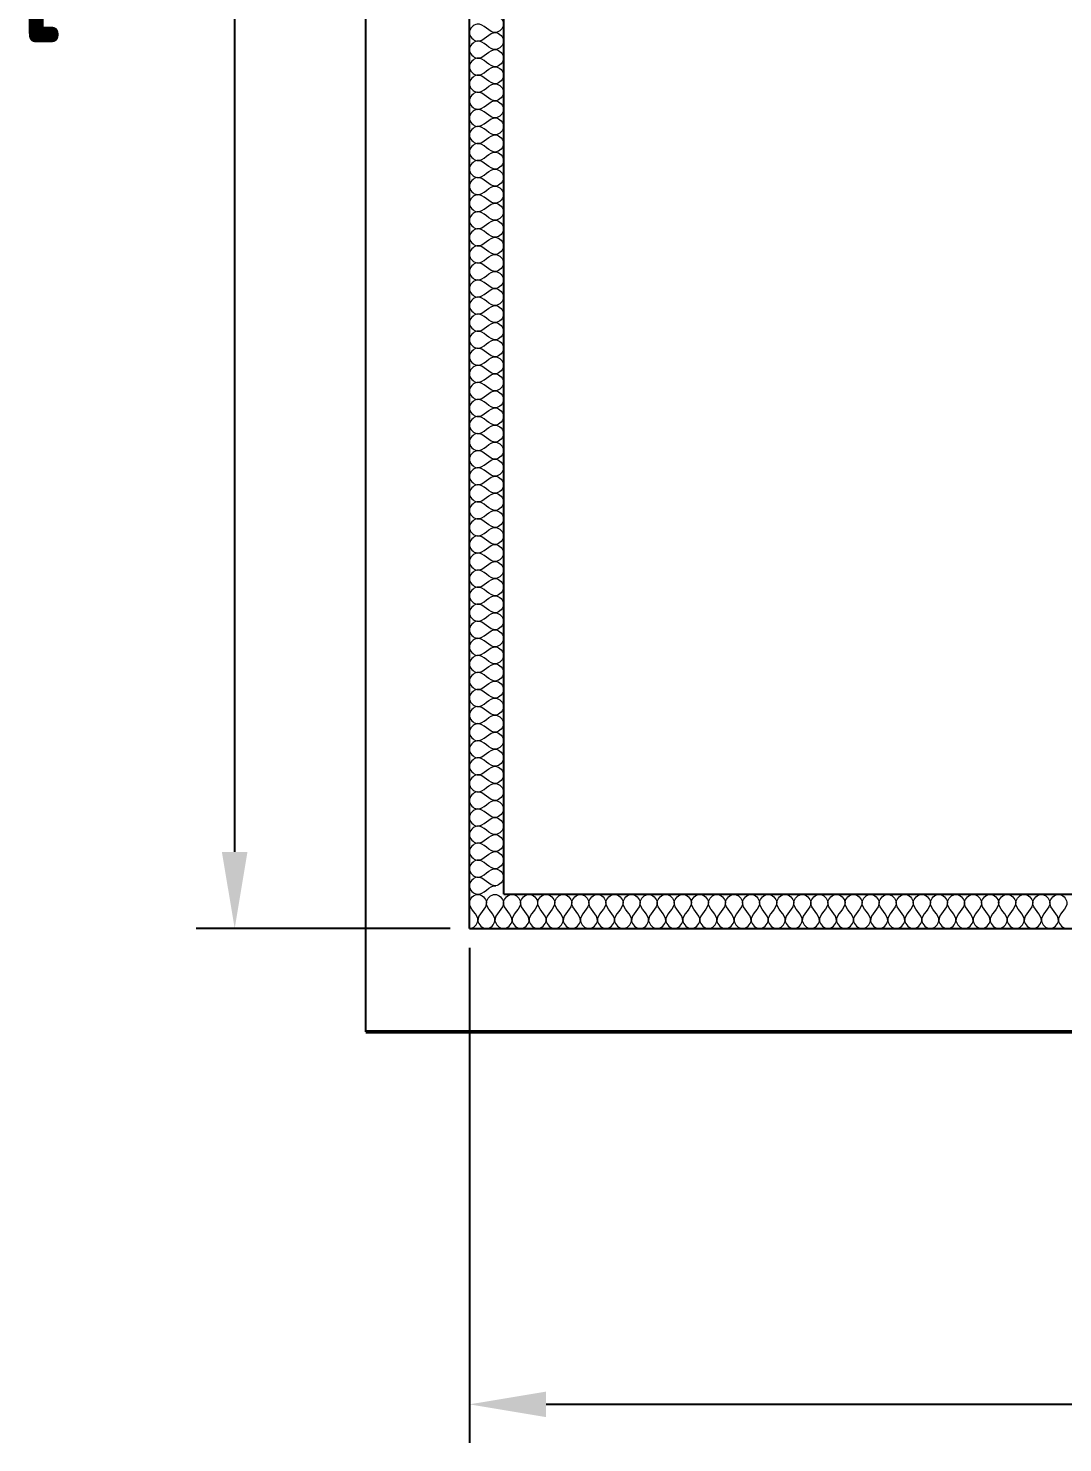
# Model space of a CAD drawing. Header units: metres. Extents: x 125 to 1179, y 511 to 749.
# Drawn here: x 124.69 to 158.39, y 514.44 to 560.55 of the extents above; entities that cross this region are included whole.
import ezdxf

# ---------------------------------------------------------------- set-up
doc = ezdxf.new("R2010")
doc.units = ezdxf.units.M
doc.layers.add('Text18', color=8, linetype='Continuous', lineweight=18)
doc.styles.get("Standard").update_dxf_attribs({"font": 'arial.ttf'})
doc.dimstyles.new('ISO-25', dxfattribs={"dimtxt": 2.5, "dimasz": 2.5, "dimexe": 1.25, "dimexo": 0.625, "dimtad": 1, "dimtxsty": 'Standard', "dimcen": 2.5, "dimadec": 0, "dimazin": 0, "dimtfac": 1, "dimtmove": 0, "dimatfit": 3, "dimfxl": 1, "dimarcsym": 0})

# ---------------------------------------------------------------- blocks, each defined once
blk = doc.blocks.new('*D3')
at = {"color": 0, "lineweight": -2, "transparency": 16777216}
for p, q in [((139.561, 605.357), (130.166, 605.357)), ((131.416, 533.7), (131.416, 602.857)), ((138.437, 531.2), (130.166, 531.2))]:
    blk.add_line(p, q, dxfattribs=at)
at = {"color": 0, "transparency": 16777216}
for points in [[(130.999, 602.857), (131.832, 602.857), (131.416, 605.357)], [(130.999, 533.7), (131.832, 533.7), (131.416, 531.2)]]:
    blk.add_solid(points, dxfattribs=at)
at = {"layer": 'Defpoints', "color": 0, "transparency": 16777216}
for p in [(131.416, 605.357), (140.186, 605.357), (139.062, 531.2)]:
    blk.add_point(p, dxfattribs=at)
at = {"color": 0, "transparency": 16777216, "insert": (127.791, 568.279), "char_height": 2.5, "attachment_point": 5, "rotation": 90}
blk.add_mtext('{\\fISOCPEUR|b0|i0|c0|p34;\\H2x;7,42m}', dxfattribs=at)
blk = doc.blocks.new('*D5')
at = {"color": 0, "lineweight": -2, "transparency": 16777216}
for p, q in [((339.624, 531.699), (339.624, 514.439)), ((139.062, 530.575), (139.062, 514.439)), ((337.124, 515.689), (141.562, 515.689))]:
    blk.add_line(p, q, dxfattribs=at)
at = {"color": 0, "transparency": 16777216}
for points in [[(141.562, 516.105), (141.562, 515.272), (139.062, 515.689)], [(337.124, 516.105), (337.124, 515.272), (339.624, 515.689)]]:
    blk.add_solid(points, dxfattribs=at)
at = {"layer": 'Defpoints', "color": 0, "transparency": 16777216}
for p in [(339.624, 532.324), (139.062, 531.2), (139.062, 515.689)]:
    blk.add_point(p, dxfattribs=at)
at = {"color": 0, "transparency": 16777216, "insert": (239.343, 519.314), "char_height": 2.5, "attachment_point": 5}
blk.add_mtext('{\\fISOCPEUR|b0|i0|c0|p34;\\H2x;20,05m}', dxfattribs=at)

msp = doc.modelspace()

# ---------------------------------------------------------------- linework, layer by layer
for p, q in [((135.692, 527.829), (135.692, 699.329)), ((139.062, 531.2), (139.062, 696.369)), ((140.186, 532.324), (140.186, 604.796)), ((140.186, 532.324), (339.062, 532.324)), ((139.062, 531.2), (360.529, 531.2))]:
    msp.add_line(p, q)
at = {"lineweight": 50}
msp.add_line((361.652, 527.829), (135.692, 527.829), dxfattribs=at)
at = {"layer": 'Text18', "color": 0, "ltscale": 0.5}
for points, knots in [([(139.925, 560.968), (140.045, 560.951), (140.305, 560.69), (139.81, 560.193), (139.427, 560.913), (139.063, 560.536), (139.062, 560.412)], [2.217326, 2.217326, 2.217326, 2.217326, 2.553667, 2.890008, 3.49416, 3.830501, 3.830501, 3.830501, 3.830501]), ([(139.062, 560.412), (139.064, 560.281), (139.426, 559.915), (139.709, 560.442), (139.925, 560.412)], [1.2768335, 1.2768335, 1.2768335, 1.2768335, 1.6131741, 2.2173264, 2.2173264, 2.2173264, 2.2173264]), ([(139.925, 560.412), (140.045, 560.395), (140.305, 560.134), (139.81, 559.636), (139.427, 560.357), (139.063, 559.98), (139.062, 559.855)], [2.217326, 2.217326, 2.217326, 2.217326, 2.553667, 2.890008, 3.49416, 3.830501, 3.830501, 3.830501, 3.830501]), ([(139.062, 559.855), (139.064, 559.725), (139.426, 559.359), (139.709, 559.885), (139.925, 559.855)], [1.2768335, 1.2768335, 1.2768335, 1.2768335, 1.6131741, 2.2173264, 2.2173264, 2.2173264, 2.2173264]), ([(139.925, 559.855), (140.045, 559.839), (140.305, 559.577), (139.81, 559.08), (139.427, 559.801), (139.063, 559.424), (139.062, 559.299)], [2.217326, 2.217326, 2.217326, 2.217326, 2.553667, 2.890008, 3.49416, 3.830501, 3.830501, 3.830501, 3.830501]), ([(139.062, 559.299), (139.064, 559.168), (139.426, 558.803), (139.709, 559.329), (139.925, 559.299)], [1.2768335, 1.2768335, 1.2768335, 1.2768335, 1.6131741, 2.2173264, 2.2173264, 2.2173264, 2.2173264]), ([(139.925, 559.299), (140.045, 559.282), (140.305, 559.021), (139.81, 558.524), (139.427, 559.244), (139.063, 558.867), (139.062, 558.743)], [2.217326, 2.217326, 2.217326, 2.217326, 2.553667, 2.890008, 3.49416, 3.830501, 3.830501, 3.830501, 3.830501]), ([(139.062, 558.743), (139.064, 558.612), (139.426, 558.246), (139.709, 558.773), (139.925, 558.743)], [1.2768335, 1.2768335, 1.2768335, 1.2768335, 1.6131741, 2.2173264, 2.2173264, 2.2173264, 2.2173264]), ([(139.925, 558.743), (140.045, 558.726), (140.305, 558.465), (139.81, 557.967), (139.427, 558.688), (139.063, 558.311), (139.062, 558.186)], [2.217326, 2.217326, 2.217326, 2.217326, 2.553667, 2.890008, 3.49416, 3.830501, 3.830501, 3.830501, 3.830501]), ([(139.062, 558.186), (139.064, 558.056), (139.426, 557.69), (139.709, 558.216), (139.925, 558.186)], [1.2768335, 1.2768335, 1.2768335, 1.2768335, 1.6131741, 2.2173264, 2.2173264, 2.2173264, 2.2173264]), ([(139.925, 558.186), (140.045, 558.17), (140.305, 557.908), (139.81, 557.411), (139.427, 558.132), (139.063, 557.755), (139.062, 557.63)], [2.217326, 2.217326, 2.217326, 2.217326, 2.553667, 2.890008, 3.49416, 3.830501, 3.830501, 3.830501, 3.830501]), ([(139.062, 557.63), (139.064, 557.499), (139.426, 557.134), (139.709, 557.66), (139.925, 557.63)], [1.2768335, 1.2768335, 1.2768335, 1.2768335, 1.6131741, 2.2173264, 2.2173264, 2.2173264, 2.2173264]), ([(139.925, 557.63), (140.045, 557.613), (140.305, 557.352), (139.81, 556.855), (139.427, 557.575), (139.063, 557.198), (139.062, 557.074)], [2.217326, 2.217326, 2.217326, 2.217326, 2.553667, 2.890008, 3.49416, 3.830501, 3.830501, 3.830501, 3.830501]), ([(139.062, 557.074), (139.064, 556.943), (139.426, 556.577), (139.709, 557.104), (139.925, 557.074)], [1.2768335, 1.2768335, 1.2768335, 1.2768335, 1.6131741, 2.2173264, 2.2173264, 2.2173264, 2.2173264]), ([(139.925, 557.074), (140.045, 557.057), (140.305, 556.796), (139.81, 556.298), (139.427, 557.019), (139.063, 556.642), (139.062, 556.517)], [2.217326, 2.217326, 2.217326, 2.217326, 2.553667, 2.890008, 3.49416, 3.830501, 3.830501, 3.830501, 3.830501]), ([(139.062, 556.517), (139.064, 556.387), (139.426, 556.021), (139.709, 556.547), (139.925, 556.517)], [1.2768335, 1.2768335, 1.2768335, 1.2768335, 1.6131741, 2.2173264, 2.2173264, 2.2173264, 2.2173264]), ([(139.925, 556.517), (140.045, 556.501), (140.305, 556.239), (139.81, 555.742), (139.427, 556.463), (139.063, 556.086), (139.062, 555.961)], [2.217326, 2.217326, 2.217326, 2.217326, 2.553667, 2.890008, 3.49416, 3.830501, 3.830501, 3.830501, 3.830501]), ([(139.062, 555.961), (139.064, 555.83), (139.426, 555.465), (139.709, 555.991), (139.925, 555.961)], [1.2768335, 1.2768335, 1.2768335, 1.2768335, 1.6131741, 2.2173264, 2.2173264, 2.2173264, 2.2173264]), ([(139.925, 555.961), (140.045, 555.944), (140.305, 555.683), (139.81, 555.186), (139.427, 555.906), (139.063, 555.529), (139.062, 555.405)], [2.217326, 2.217326, 2.217326, 2.217326, 2.553667, 2.890008, 3.49416, 3.830501, 3.830501, 3.830501, 3.830501]), ([(139.062, 555.405), (139.064, 555.274), (139.426, 554.908), (139.709, 555.435), (139.925, 555.405)], [1.2768335, 1.2768335, 1.2768335, 1.2768335, 1.6131741, 2.2173264, 2.2173264, 2.2173264, 2.2173264]), ([(139.925, 555.405), (140.045, 555.388), (140.305, 555.127), (139.81, 554.629), (139.427, 555.35), (139.063, 554.973), (139.062, 554.848)], [2.217326, 2.217326, 2.217326, 2.217326, 2.553667, 2.890008, 3.49416, 3.830501, 3.830501, 3.830501, 3.830501]), ([(139.062, 554.848), (139.064, 554.718), (139.426, 554.352), (139.709, 554.878), (139.925, 554.848)], [1.2768335, 1.2768335, 1.2768335, 1.2768335, 1.6131741, 2.2173264, 2.2173264, 2.2173264, 2.2173264]), ([(139.925, 554.848), (140.045, 554.832), (140.305, 554.57), (139.81, 554.073), (139.427, 554.794), (139.063, 554.417), (139.062, 554.292)], [2.217326, 2.217326, 2.217326, 2.217326, 2.553667, 2.890008, 3.49416, 3.830501, 3.830501, 3.830501, 3.830501]), ([(139.062, 554.292), (139.064, 554.161), (139.426, 553.796), (139.709, 554.322), (139.925, 554.292)], [1.2768335, 1.2768335, 1.2768335, 1.2768335, 1.6131741, 2.2173264, 2.2173264, 2.2173264, 2.2173264]), ([(139.925, 554.292), (140.045, 554.275), (140.305, 554.014), (139.81, 553.517), (139.427, 554.237), (139.063, 553.86), (139.062, 553.736)], [2.217326, 2.217326, 2.217326, 2.217326, 2.553667, 2.890008, 3.49416, 3.830501, 3.830501, 3.830501, 3.830501]), ([(139.062, 553.736), (139.064, 553.605), (139.426, 553.239), (139.709, 553.766), (139.925, 553.736)], [1.2768335, 1.2768335, 1.2768335, 1.2768335, 1.6131741, 2.2173264, 2.2173264, 2.2173264, 2.2173264]), ([(139.925, 553.736), (140.045, 553.719), (140.305, 553.458), (139.81, 552.96), (139.427, 553.681), (139.063, 553.304), (139.062, 553.179)], [2.217326, 2.217326, 2.217326, 2.217326, 2.553667, 2.890008, 3.49416, 3.830501, 3.830501, 3.830501, 3.830501]), ([(139.062, 553.179), (139.064, 553.049), (139.426, 552.683), (139.709, 553.209), (139.925, 553.179)], [1.2768335, 1.2768335, 1.2768335, 1.2768335, 1.6131741, 2.2173264, 2.2173264, 2.2173264, 2.2173264]), ([(139.925, 553.179), (140.045, 553.163), (140.305, 552.901), (139.81, 552.404), (139.427, 553.125), (139.063, 552.748), (139.062, 552.623)], [2.217326, 2.217326, 2.217326, 2.217326, 2.553667, 2.890008, 3.49416, 3.830501, 3.830501, 3.830501, 3.830501]), ([(139.062, 552.623), (139.064, 552.492), (139.426, 552.127), (139.709, 552.653), (139.925, 552.623)], [1.2768335, 1.2768335, 1.2768335, 1.2768335, 1.6131741, 2.2173264, 2.2173264, 2.2173264, 2.2173264]), ([(139.925, 552.623), (140.045, 552.606), (140.305, 552.345), (139.81, 551.848), (139.427, 552.568), (139.063, 552.191), (139.062, 552.067)], [2.217326, 2.217326, 2.217326, 2.217326, 2.553667, 2.890008, 3.49416, 3.830501, 3.830501, 3.830501, 3.830501]), ([(139.062, 552.067), (139.064, 551.936), (139.426, 551.57), (139.709, 552.097), (139.925, 552.067)], [1.2768335, 1.2768335, 1.2768335, 1.2768335, 1.6131741, 2.2173264, 2.2173264, 2.2173264, 2.2173264]), ([(139.925, 552.067), (140.045, 552.05), (140.305, 551.789), (139.81, 551.291), (139.427, 552.012), (139.063, 551.635), (139.062, 551.51)], [2.217326, 2.217326, 2.217326, 2.217326, 2.553667, 2.890008, 3.49416, 3.830501, 3.830501, 3.830501, 3.830501]), ([(139.062, 551.51), (139.064, 551.38), (139.426, 551.014), (139.709, 551.54), (139.925, 551.51)], [1.2768335, 1.2768335, 1.2768335, 1.2768335, 1.6131741, 2.2173264, 2.2173264, 2.2173264, 2.2173264]), ([(139.925, 551.51), (140.045, 551.494), (140.305, 551.233), (139.81, 550.735), (139.427, 551.456), (139.063, 551.079), (139.062, 550.954)], [2.217326, 2.217326, 2.217326, 2.217326, 2.553667, 2.890008, 3.49416, 3.830501, 3.830501, 3.830501, 3.830501]), ([(139.062, 550.954), (139.064, 550.823), (139.426, 550.458), (139.709, 550.984), (139.925, 550.954)], [1.2768335, 1.2768335, 1.2768335, 1.2768335, 1.6131741, 2.2173264, 2.2173264, 2.2173264, 2.2173264]), ([(139.925, 550.954), (140.045, 550.938), (140.305, 550.676), (139.81, 550.179), (139.427, 550.899), (139.063, 550.523), (139.062, 550.398)], [2.217326, 2.217326, 2.217326, 2.217326, 2.553667, 2.890008, 3.49416, 3.830501, 3.830501, 3.830501, 3.830501]), ([(139.062, 550.398), (139.064, 550.267), (139.426, 549.902), (139.709, 550.428), (139.925, 550.398)], [1.2768335, 1.2768335, 1.2768335, 1.2768335, 1.6131741, 2.2173264, 2.2173264, 2.2173264, 2.2173264]), ([(139.925, 550.398), (140.045, 550.381), (140.305, 550.12), (139.81, 549.622), (139.427, 550.343), (139.063, 549.966), (139.062, 549.842)], [2.217326, 2.217326, 2.217326, 2.217326, 2.553667, 2.890008, 3.49416, 3.830501, 3.830501, 3.830501, 3.830501]), ([(139.062, 549.842), (139.064, 549.711), (139.426, 549.345), (139.709, 549.871), (139.925, 549.842)], [1.2768335, 1.2768335, 1.2768335, 1.2768335, 1.6131741, 2.2173264, 2.2173264, 2.2173264, 2.2173264]), ([(139.925, 549.842), (140.045, 549.825), (140.305, 549.564), (139.81, 549.066), (139.427, 549.787), (139.063, 549.41), (139.062, 549.285)], [2.217326, 2.217326, 2.217326, 2.217326, 2.553667, 2.890008, 3.49416, 3.830501, 3.830501, 3.830501, 3.830501]), ([(139.062, 549.285), (139.064, 549.154), (139.426, 548.789), (139.709, 549.315), (139.925, 549.285)], [1.2768335, 1.2768335, 1.2768335, 1.2768335, 1.6131741, 2.2173264, 2.2173264, 2.2173264, 2.2173264]), ([(139.925, 549.285), (140.045, 549.269), (140.305, 549.007), (139.81, 548.51), (139.427, 549.23), (139.063, 548.854), (139.062, 548.729)], [2.217326, 2.217326, 2.217326, 2.217326, 2.553667, 2.890008, 3.49416, 3.830501, 3.830501, 3.830501, 3.830501]), ([(139.062, 548.729), (139.064, 548.598), (139.426, 548.233), (139.709, 548.759), (139.925, 548.729)], [1.2768335, 1.2768335, 1.2768335, 1.2768335, 1.6131741, 2.2173264, 2.2173264, 2.2173264, 2.2173264]), ([(139.925, 548.729), (140.045, 548.712), (140.305, 548.451), (139.81, 547.953), (139.427, 548.674), (139.063, 548.297), (139.062, 548.173)], [2.217326, 2.217326, 2.217326, 2.217326, 2.553667, 2.890008, 3.49416, 3.830501, 3.830501, 3.830501, 3.830501]), ([(139.062, 548.173), (139.064, 548.042), (139.426, 547.676), (139.709, 548.202), (139.925, 548.173)], [1.2768335, 1.2768335, 1.2768335, 1.2768335, 1.6131741, 2.2173264, 2.2173264, 2.2173264, 2.2173264]), ([(139.925, 548.173), (140.045, 548.156), (140.305, 547.895), (139.81, 547.397), (139.427, 548.118), (139.063, 547.741), (139.062, 547.616)], [2.217326, 2.217326, 2.217326, 2.217326, 2.553667, 2.890008, 3.49416, 3.830501, 3.830501, 3.830501, 3.830501]), ([(139.062, 547.616), (139.064, 547.485), (139.426, 547.12), (139.709, 547.646), (139.925, 547.616)], [1.2768335, 1.2768335, 1.2768335, 1.2768335, 1.6131741, 2.2173264, 2.2173264, 2.2173264, 2.2173264]), ([(139.925, 547.616), (140.045, 547.6), (140.305, 547.338), (139.81, 546.841), (139.427, 547.561), (139.063, 547.185), (139.062, 547.06)], [2.217326, 2.217326, 2.217326, 2.217326, 2.553667, 2.890008, 3.49416, 3.830501, 3.830501, 3.830501, 3.830501]), ([(139.062, 547.06), (139.064, 546.929), (139.426, 546.564), (139.709, 547.09), (139.925, 547.06)], [1.2768335, 1.2768335, 1.2768335, 1.2768335, 1.6131741, 2.2173264, 2.2173264, 2.2173264, 2.2173264]), ([(139.925, 547.06), (140.045, 547.043), (140.305, 546.782), (139.81, 546.284), (139.427, 547.005), (139.063, 546.628), (139.062, 546.504)], [2.217326, 2.217326, 2.217326, 2.217326, 2.553667, 2.890008, 3.49416, 3.830501, 3.830501, 3.830501, 3.830501]), ([(139.062, 546.504), (139.064, 546.373), (139.426, 546.007), (139.709, 546.533), (139.925, 546.504)], [1.2768335, 1.2768335, 1.2768335, 1.2768335, 1.6131741, 2.2173264, 2.2173264, 2.2173264, 2.2173264]), ([(139.925, 546.504), (140.045, 546.487), (140.305, 546.226), (139.81, 545.728), (139.427, 546.449), (139.063, 546.072), (139.062, 545.947)], [2.217326, 2.217326, 2.217326, 2.217326, 2.553667, 2.890008, 3.49416, 3.830501, 3.830501, 3.830501, 3.830501]), ([(139.062, 545.947), (139.064, 545.817), (139.426, 545.451), (139.709, 545.977), (139.925, 545.947)], [1.2768335, 1.2768335, 1.2768335, 1.2768335, 1.6131741, 2.2173264, 2.2173264, 2.2173264, 2.2173264]), ([(139.925, 545.947), (140.045, 545.931), (140.305, 545.669), (139.81, 545.172), (139.427, 545.893), (139.063, 545.516), (139.062, 545.391)], [2.217326, 2.217326, 2.217326, 2.217326, 2.553667, 2.890008, 3.49416, 3.830501, 3.830501, 3.830501, 3.830501]), ([(139.062, 545.391), (139.064, 545.26), (139.426, 544.895), (139.709, 545.421), (139.925, 545.391)], [1.2768335, 1.2768335, 1.2768335, 1.2768335, 1.6131741, 2.2173264, 2.2173264, 2.2173264, 2.2173264]), ([(139.925, 545.391), (140.045, 545.374), (140.305, 545.113), (139.81, 544.616), (139.427, 545.336), (139.063, 544.959), (139.062, 544.835)], [2.217326, 2.217326, 2.217326, 2.217326, 2.553667, 2.890008, 3.49416, 3.830501, 3.830501, 3.830501, 3.830501]), ([(139.062, 544.835), (139.064, 544.704), (139.426, 544.338), (139.709, 544.865), (139.925, 544.835)], [1.2768335, 1.2768335, 1.2768335, 1.2768335, 1.6131741, 2.2173264, 2.2173264, 2.2173264, 2.2173264]), ([(139.925, 544.835), (140.045, 544.818), (140.305, 544.557), (139.81, 544.059), (139.427, 544.78), (139.063, 544.403), (139.062, 544.278)], [2.217326, 2.217326, 2.217326, 2.217326, 2.553667, 2.890008, 3.49416, 3.830501, 3.830501, 3.830501, 3.830501]), ([(139.062, 544.278), (139.064, 544.148), (139.426, 543.782), (139.709, 544.308), (139.925, 544.278)], [1.2768335, 1.2768335, 1.2768335, 1.2768335, 1.6131741, 2.2173264, 2.2173264, 2.2173264, 2.2173264]), ([(139.925, 544.278), (140.045, 544.262), (140.305, 544), (139.81, 543.503), (139.427, 544.224), (139.063, 543.847), (139.062, 543.722)], [2.217326, 2.217326, 2.217326, 2.217326, 2.553667, 2.890008, 3.49416, 3.830501, 3.830501, 3.830501, 3.830501]), ([(139.062, 543.722), (139.064, 543.591), (139.426, 543.226), (139.709, 543.752), (139.925, 543.722)], [1.2768335, 1.2768335, 1.2768335, 1.2768335, 1.6131741, 2.2173264, 2.2173264, 2.2173264, 2.2173264]), ([(139.925, 543.722), (140.045, 543.705), (140.305, 543.444), (139.81, 542.947), (139.427, 543.667), (139.063, 543.29), (139.062, 543.166)], [2.217326, 2.217326, 2.217326, 2.217326, 2.553667, 2.890008, 3.49416, 3.830501, 3.830501, 3.830501, 3.830501]), ([(139.062, 543.166), (139.064, 543.035), (139.426, 542.669), (139.709, 543.196), (139.925, 543.166)], [1.2768335, 1.2768335, 1.2768335, 1.2768335, 1.6131741, 2.2173264, 2.2173264, 2.2173264, 2.2173264]), ([(139.925, 543.166), (140.045, 543.149), (140.305, 542.888), (139.81, 542.39), (139.427, 543.111), (139.063, 542.734), (139.062, 542.609)], [2.217326, 2.217326, 2.217326, 2.217326, 2.553667, 2.890008, 3.49416, 3.830501, 3.830501, 3.830501, 3.830501]), ([(139.062, 542.609), (139.064, 542.479), (139.426, 542.113), (139.709, 542.639), (139.925, 542.609)], [1.2768335, 1.2768335, 1.2768335, 1.2768335, 1.6131741, 2.2173264, 2.2173264, 2.2173264, 2.2173264]), ([(139.925, 542.609), (140.045, 542.593), (140.305, 542.331), (139.81, 541.834), (139.427, 542.555), (139.063, 542.178), (139.062, 542.053)], [2.217326, 2.217326, 2.217326, 2.217326, 2.553667, 2.890008, 3.49416, 3.830501, 3.830501, 3.830501, 3.830501]), ([(139.062, 542.053), (139.064, 541.922), (139.426, 541.557), (139.709, 542.083), (139.925, 542.053)], [1.2768335, 1.2768335, 1.2768335, 1.2768335, 1.6131741, 2.2173264, 2.2173264, 2.2173264, 2.2173264]), ([(139.925, 542.053), (140.045, 542.036), (140.305, 541.775), (139.81, 541.278), (139.427, 541.998), (139.063, 541.621), (139.062, 541.497)], [2.217326, 2.217326, 2.217326, 2.217326, 2.553667, 2.890008, 3.49416, 3.830501, 3.830501, 3.830501, 3.830501]), ([(139.062, 541.497), (139.064, 541.366), (139.426, 541), (139.709, 541.527), (139.925, 541.497)], [1.2768335, 1.2768335, 1.2768335, 1.2768335, 1.6131741, 2.2173264, 2.2173264, 2.2173264, 2.2173264]), ([(139.925, 541.497), (140.045, 541.48), (140.305, 541.219), (139.81, 540.721), (139.427, 541.442), (139.063, 541.065), (139.062, 540.94)], [2.217326, 2.217326, 2.217326, 2.217326, 2.553667, 2.890008, 3.49416, 3.830501, 3.830501, 3.830501, 3.830501]), ([(139.062, 540.94), (139.064, 540.81), (139.426, 540.444), (139.709, 540.97), (139.925, 540.94)], [1.2768335, 1.2768335, 1.2768335, 1.2768335, 1.6131741, 2.2173264, 2.2173264, 2.2173264, 2.2173264]), ([(139.925, 540.94), (140.045, 540.924), (140.305, 540.662), (139.81, 540.165), (139.427, 540.886), (139.063, 540.509), (139.062, 540.384)], [2.217326, 2.217326, 2.217326, 2.217326, 2.553667, 2.890008, 3.49416, 3.830501, 3.830501, 3.830501, 3.830501]), ([(139.062, 540.384), (139.064, 540.253), (139.426, 539.888), (139.709, 540.414), (139.925, 540.384)], [1.2768335, 1.2768335, 1.2768335, 1.2768335, 1.6131741, 2.2173264, 2.2173264, 2.2173264, 2.2173264]), ([(139.925, 540.384), (140.045, 540.367), (140.305, 540.106), (139.81, 539.609), (139.427, 540.329), (139.063, 539.952), (139.062, 539.828)], [2.217326, 2.217326, 2.217326, 2.217326, 2.553667, 2.890008, 3.49416, 3.830501, 3.830501, 3.830501, 3.830501]), ([(139.062, 539.828), (139.064, 539.697), (139.426, 539.331), (139.709, 539.858), (139.925, 539.828)], [1.2768335, 1.2768335, 1.2768335, 1.2768335, 1.6131741, 2.2173264, 2.2173264, 2.2173264, 2.2173264]), ([(139.925, 539.828), (140.045, 539.811), (140.305, 539.55), (139.81, 539.052), (139.427, 539.773), (139.063, 539.396), (139.062, 539.271)], [2.217326, 2.217326, 2.217326, 2.217326, 2.553667, 2.890008, 3.49416, 3.830501, 3.830501, 3.830501, 3.830501]), ([(139.062, 539.271), (139.064, 539.141), (139.426, 538.775), (139.709, 539.301), (139.925, 539.271)], [1.2768335, 1.2768335, 1.2768335, 1.2768335, 1.6131741, 2.2173264, 2.2173264, 2.2173264, 2.2173264]), ([(139.925, 539.271), (140.045, 539.255), (140.305, 538.993), (139.81, 538.496), (139.427, 539.217), (139.063, 538.84), (139.062, 538.715)], [2.217326, 2.217326, 2.217326, 2.217326, 2.553667, 2.890008, 3.49416, 3.830501, 3.830501, 3.830501, 3.830501]), ([(139.062, 538.715), (139.064, 538.584), (139.426, 538.219), (139.709, 538.745), (139.925, 538.715)], [1.2768335, 1.2768335, 1.2768335, 1.2768335, 1.6131741, 2.2173264, 2.2173264, 2.2173264, 2.2173264]), ([(139.925, 538.715), (140.045, 538.698), (140.305, 538.437), (139.81, 537.94), (139.427, 538.66), (139.063, 538.283), (139.062, 538.159)], [2.217326, 2.217326, 2.217326, 2.217326, 2.553667, 2.890008, 3.49416, 3.830501, 3.830501, 3.830501, 3.830501]), ([(139.062, 538.159), (139.064, 538.028), (139.426, 537.662), (139.709, 538.189), (139.925, 538.159)], [1.2768335, 1.2768335, 1.2768335, 1.2768335, 1.6131741, 2.2173264, 2.2173264, 2.2173264, 2.2173264]), ([(139.925, 538.159), (140.045, 538.142), (140.305, 537.881), (139.81, 537.383), (139.427, 538.104), (139.063, 537.727), (139.062, 537.602)], [2.217326, 2.217326, 2.217326, 2.217326, 2.553667, 2.890008, 3.49416, 3.830501, 3.830501, 3.830501, 3.830501]), ([(139.062, 537.602), (139.064, 537.472), (139.426, 537.106), (139.709, 537.632), (139.925, 537.602)], [1.2768335, 1.2768335, 1.2768335, 1.2768335, 1.6131741, 2.2173264, 2.2173264, 2.2173264, 2.2173264]), ([(139.925, 537.602), (140.045, 537.586), (140.305, 537.324), (139.81, 536.827), (139.427, 537.548), (139.063, 537.171), (139.062, 537.046)], [2.217326, 2.217326, 2.217326, 2.217326, 2.553667, 2.890008, 3.49416, 3.830501, 3.830501, 3.830501, 3.830501]), ([(139.062, 537.046), (139.064, 536.915), (139.426, 536.55), (139.709, 537.076), (139.925, 537.046)], [1.2768335, 1.2768335, 1.2768335, 1.2768335, 1.6131741, 2.2173264, 2.2173264, 2.2173264, 2.2173264]), ([(139.925, 537.046), (140.045, 537.029), (140.305, 536.768), (139.81, 536.271), (139.427, 536.991), (139.063, 536.614), (139.062, 536.49)], [2.217326, 2.217326, 2.217326, 2.217326, 2.553667, 2.890008, 3.49416, 3.830501, 3.830501, 3.830501, 3.830501]), ([(139.062, 536.49), (139.064, 536.359), (139.426, 535.993), (139.709, 536.52), (139.925, 536.49)], [1.2768335, 1.2768335, 1.2768335, 1.2768335, 1.6131741, 2.2173264, 2.2173264, 2.2173264, 2.2173264]), ([(139.925, 536.49), (140.045, 536.473), (140.305, 536.212), (139.81, 535.714), (139.427, 536.435), (139.063, 536.058), (139.062, 535.933)], [2.217326, 2.217326, 2.217326, 2.217326, 2.553667, 2.890008, 3.49416, 3.830501, 3.830501, 3.830501, 3.830501]), ([(139.062, 535.933), (139.064, 535.803), (139.426, 535.437), (139.709, 535.963), (139.925, 535.933)], [1.2768335, 1.2768335, 1.2768335, 1.2768335, 1.6131741, 2.2173264, 2.2173264, 2.2173264, 2.2173264]), ([(139.925, 535.933), (140.045, 535.917), (140.305, 535.655), (139.81, 535.158), (139.427, 535.879), (139.063, 535.502), (139.062, 535.377)], [2.217326, 2.217326, 2.217326, 2.217326, 2.553667, 2.890008, 3.49416, 3.830501, 3.830501, 3.830501, 3.830501]), ([(139.062, 535.377), (139.064, 535.246), (139.426, 534.881), (139.709, 535.407), (139.925, 535.377)], [1.2768335, 1.2768335, 1.2768335, 1.2768335, 1.6131741, 2.2173264, 2.2173264, 2.2173264, 2.2173264]), ([(139.925, 535.377), (140.045, 535.36), (140.305, 535.099), (139.81, 534.602), (139.427, 535.322), (139.063, 534.945), (139.062, 534.821)], [2.217326, 2.217326, 2.217326, 2.217326, 2.553667, 2.890008, 3.49416, 3.830501, 3.830501, 3.830501, 3.830501]), ([(139.062, 534.821), (139.064, 534.69), (139.426, 534.324), (139.709, 534.851), (139.925, 534.821)], [1.2768335, 1.2768335, 1.2768335, 1.2768335, 1.6131741, 2.2173264, 2.2173264, 2.2173264, 2.2173264]), ([(139.925, 534.821), (140.045, 534.804), (140.305, 534.543), (139.81, 534.045), (139.427, 534.766), (139.063, 534.389), (139.062, 534.264)], [2.217326, 2.217326, 2.217326, 2.217326, 2.553667, 2.890008, 3.49416, 3.830501, 3.830501, 3.830501, 3.830501]), ([(139.062, 534.264), (139.064, 534.134), (139.426, 533.768), (139.709, 534.294), (139.925, 534.264)], [1.2768335, 1.2768335, 1.2768335, 1.2768335, 1.6131741, 2.2173264, 2.2173264, 2.2173264, 2.2173264]), ([(139.925, 534.264), (140.045, 534.248), (140.305, 533.986), (139.81, 533.489), (139.427, 534.21), (139.063, 533.833), (139.062, 533.708)], [2.217326, 2.217326, 2.217326, 2.217326, 2.553667, 2.890008, 3.49416, 3.830501, 3.830501, 3.830501, 3.830501]), ([(139.062, 533.708), (139.064, 533.577), (139.426, 533.212), (139.709, 533.738), (139.925, 533.708)], [1.2768335, 1.2768335, 1.2768335, 1.2768335, 1.6131741, 2.2173264, 2.2173264, 2.2173264, 2.2173264]), ([(139.925, 533.708), (140.045, 533.692), (140.305, 533.43), (139.81, 532.933), (139.427, 533.653), (139.063, 533.277), (139.062, 533.152)], [2.217326, 2.217326, 2.217326, 2.217326, 2.553667, 2.890008, 3.49416, 3.830501, 3.830501, 3.830501, 3.830501]), ([(139.062, 533.152), (139.064, 533.021), (139.426, 532.656), (139.709, 533.182), (139.925, 533.152)], [1.2768335, 1.2768335, 1.2768335, 1.2768335, 1.6131741, 2.2173264, 2.2173264, 2.2173264, 2.2173264]), ([(139.925, 533.152), (140.045, 533.135), (140.305, 532.874), (139.81, 532.376), (139.427, 533.097), (139.063, 532.72), (139.062, 532.596)], [2.217326, 2.217326, 2.217326, 2.217326, 2.553667, 2.890008, 3.49416, 3.830501, 3.830501, 3.830501, 3.830501]), ([(139.062, 532.596), (139.064, 532.465), (139.426, 532.099), (139.709, 532.625), (139.925, 532.596)], [1.2768335, 1.2768335, 1.2768335, 1.2768335, 1.6131741, 2.2173264, 2.2173264, 2.2173264, 2.2173264]), ([(139.062, 532.062), (139.079, 532.182), (139.34, 532.443), (139.838, 531.948), (139.117, 531.564), (139.494, 531.201), (139.619, 531.2)], [2.217326, 2.217326, 2.217326, 2.217326, 2.553667, 2.890008, 3.49416, 3.830501, 3.830501, 3.830501, 3.830501]), ([(139.619, 532.062), (139.635, 532.182), (139.897, 532.443), (140.394, 531.948), (139.673, 531.564), (140.05, 531.201), (140.175, 531.2)], [2.217326, 2.217326, 2.217326, 2.217326, 2.553667, 2.890008, 3.49416, 3.830501, 3.830501, 3.830501, 3.830501]), ([(140.175, 532.062), (140.192, 532.182), (140.453, 532.443), (140.95, 531.948), (140.23, 531.564), (140.607, 531.201), (140.731, 531.2)], [2.217326, 2.217326, 2.217326, 2.217326, 2.553667, 2.890008, 3.49416, 3.830501, 3.830501, 3.830501, 3.830501]), ([(140.731, 532.062), (140.748, 532.182), (141.009, 532.443), (141.507, 531.948), (140.786, 531.564), (141.163, 531.201), (141.288, 531.2)], [2.217326, 2.217326, 2.217326, 2.217326, 2.553667, 2.890008, 3.49416, 3.830501, 3.830501, 3.830501, 3.830501]), ([(141.288, 532.062), (141.304, 532.182), (141.566, 532.443), (142.063, 531.948), (141.342, 531.564), (141.719, 531.201), (141.844, 531.2)], [2.217326, 2.217326, 2.217326, 2.217326, 2.553667, 2.890008, 3.49416, 3.830501, 3.830501, 3.830501, 3.830501]), ([(141.844, 532.062), (141.861, 532.182), (142.122, 532.443), (142.619, 531.948), (141.899, 531.564), (142.276, 531.201), (142.4, 531.2)], [2.217326, 2.217326, 2.217326, 2.217326, 2.553667, 2.890008, 3.49416, 3.830501, 3.830501, 3.830501, 3.830501]), ([(142.4, 532.062), (142.417, 532.182), (142.678, 532.443), (143.176, 531.948), (142.455, 531.564), (142.832, 531.201), (142.957, 531.2)], [2.217326, 2.217326, 2.217326, 2.217326, 2.553667, 2.890008, 3.49416, 3.830501, 3.830501, 3.830501, 3.830501]), ([(142.957, 532.062), (142.973, 532.182), (143.235, 532.443), (143.732, 531.948), (143.011, 531.564), (143.388, 531.201), (143.513, 531.2)], [2.217326, 2.217326, 2.217326, 2.217326, 2.553667, 2.890008, 3.49416, 3.830501, 3.830501, 3.830501, 3.830501]), ([(143.513, 532.062), (143.53, 532.182), (143.791, 532.443), (144.288, 531.948), (143.568, 531.564), (143.945, 531.201), (144.069, 531.2)], [2.217326, 2.217326, 2.217326, 2.217326, 2.553667, 2.890008, 3.49416, 3.830501, 3.830501, 3.830501, 3.830501]), ([(144.069, 532.062), (144.086, 532.182), (144.347, 532.443), (144.845, 531.948), (144.124, 531.564), (144.501, 531.201), (144.626, 531.2)], [2.217326, 2.217326, 2.217326, 2.217326, 2.553667, 2.890008, 3.49416, 3.830501, 3.830501, 3.830501, 3.830501]), ([(144.626, 532.062), (144.642, 532.182), (144.904, 532.443), (145.401, 531.948), (144.68, 531.564), (145.057, 531.201), (145.182, 531.2)], [2.217326, 2.217326, 2.217326, 2.217326, 2.553667, 2.890008, 3.49416, 3.830501, 3.830501, 3.830501, 3.830501]), ([(145.182, 532.062), (145.199, 532.182), (145.46, 532.443), (145.957, 531.948), (145.237, 531.564), (145.614, 531.201), (145.738, 531.2)], [2.217326, 2.217326, 2.217326, 2.217326, 2.553667, 2.890008, 3.49416, 3.830501, 3.830501, 3.830501, 3.830501]), ([(145.738, 532.062), (145.755, 532.182), (146.016, 532.443), (146.514, 531.948), (145.793, 531.564), (146.17, 531.201), (146.295, 531.2)], [2.217326, 2.217326, 2.217326, 2.217326, 2.553667, 2.890008, 3.49416, 3.830501, 3.830501, 3.830501, 3.830501]), ([(146.295, 532.062), (146.311, 532.182), (146.573, 532.443), (147.07, 531.948), (146.349, 531.564), (146.726, 531.201), (146.851, 531.2)], [2.217326, 2.217326, 2.217326, 2.217326, 2.553667, 2.890008, 3.49416, 3.830501, 3.830501, 3.830501, 3.830501]), ([(146.851, 532.062), (146.868, 532.182), (147.129, 532.443), (147.626, 531.948), (146.906, 531.564), (147.283, 531.201), (147.407, 531.2)], [2.217326, 2.217326, 2.217326, 2.217326, 2.553667, 2.890008, 3.49416, 3.830501, 3.830501, 3.830501, 3.830501]), ([(147.407, 532.062), (147.424, 532.182), (147.685, 532.443), (148.183, 531.948), (147.462, 531.564), (147.839, 531.201), (147.964, 531.2)], [2.217326, 2.217326, 2.217326, 2.217326, 2.553667, 2.890008, 3.49416, 3.830501, 3.830501, 3.830501, 3.830501]), ([(147.964, 532.062), (147.98, 532.182), (148.242, 532.443), (148.739, 531.948), (148.018, 531.564), (148.395, 531.201), (148.52, 531.2)], [2.217326, 2.217326, 2.217326, 2.217326, 2.553667, 2.890008, 3.49416, 3.830501, 3.830501, 3.830501, 3.830501]), ([(148.52, 532.062), (148.537, 532.182), (148.798, 532.443), (149.295, 531.948), (148.575, 531.564), (148.952, 531.201), (149.076, 531.2)], [2.217326, 2.217326, 2.217326, 2.217326, 2.553667, 2.890008, 3.49416, 3.830501, 3.830501, 3.830501, 3.830501]), ([(149.076, 532.062), (149.093, 532.182), (149.354, 532.443), (149.852, 531.948), (149.131, 531.564), (149.508, 531.201), (149.633, 531.2)], [2.217326, 2.217326, 2.217326, 2.217326, 2.553667, 2.890008, 3.49416, 3.830501, 3.830501, 3.830501, 3.830501]), ([(149.633, 532.062), (149.649, 532.182), (149.911, 532.443), (150.408, 531.948), (149.687, 531.564), (150.064, 531.201), (150.189, 531.2)], [2.217326, 2.217326, 2.217326, 2.217326, 2.553667, 2.890008, 3.49416, 3.830501, 3.830501, 3.830501, 3.830501]), ([(150.189, 532.062), (150.206, 532.182), (150.467, 532.443), (150.964, 531.948), (150.244, 531.564), (150.621, 531.201), (150.745, 531.2)], [2.217326, 2.217326, 2.217326, 2.217326, 2.553667, 2.890008, 3.49416, 3.830501, 3.830501, 3.830501, 3.830501]), ([(150.745, 532.062), (150.762, 532.182), (151.023, 532.443), (151.521, 531.948), (150.8, 531.564), (151.177, 531.201), (151.302, 531.2)], [2.217326, 2.217326, 2.217326, 2.217326, 2.553667, 2.890008, 3.49416, 3.830501, 3.830501, 3.830501, 3.830501]), ([(151.302, 532.062), (151.318, 532.182), (151.58, 532.443), (152.077, 531.948), (151.356, 531.564), (151.733, 531.201), (151.858, 531.2)], [2.217326, 2.217326, 2.217326, 2.217326, 2.553667, 2.890008, 3.49416, 3.830501, 3.830501, 3.830501, 3.830501]), ([(151.858, 532.062), (151.874, 532.182), (152.136, 532.443), (152.633, 531.948), (151.913, 531.564), (152.289, 531.201), (152.414, 531.2)], [2.217326, 2.217326, 2.217326, 2.217326, 2.553667, 2.890008, 3.49416, 3.830501, 3.830501, 3.830501, 3.830501]), ([(152.414, 532.062), (152.431, 532.182), (152.692, 532.443), (153.19, 531.948), (152.469, 531.564), (152.846, 531.201), (152.97, 531.2)], [2.217326, 2.217326, 2.217326, 2.217326, 2.553667, 2.890008, 3.49416, 3.830501, 3.830501, 3.830501, 3.830501]), ([(152.97, 532.062), (152.987, 532.182), (153.248, 532.443), (153.746, 531.948), (153.025, 531.564), (153.402, 531.201), (153.527, 531.2)], [2.217326, 2.217326, 2.217326, 2.217326, 2.553667, 2.890008, 3.49416, 3.830501, 3.830501, 3.830501, 3.830501]), ([(153.527, 532.062), (153.543, 532.182), (153.805, 532.443), (154.302, 531.948), (153.582, 531.564), (153.958, 531.201), (154.083, 531.2)], [2.217326, 2.217326, 2.217326, 2.217326, 2.553667, 2.890008, 3.49416, 3.830501, 3.830501, 3.830501, 3.830501]), ([(154.083, 532.062), (154.1, 532.182), (154.361, 532.443), (154.859, 531.948), (154.138, 531.564), (154.515, 531.201), (154.639, 531.2)], [2.217326, 2.217326, 2.217326, 2.217326, 2.553667, 2.890008, 3.49416, 3.830501, 3.830501, 3.830501, 3.830501]), ([(154.639, 532.062), (154.656, 532.182), (154.917, 532.443), (155.415, 531.948), (154.694, 531.564), (155.071, 531.201), (155.196, 531.2)], [2.217326, 2.217326, 2.217326, 2.217326, 2.553667, 2.890008, 3.49416, 3.830501, 3.830501, 3.830501, 3.830501]), ([(155.196, 532.062), (155.212, 532.182), (155.474, 532.443), (155.971, 531.948), (155.251, 531.564), (155.627, 531.201), (155.752, 531.2)], [2.217326, 2.217326, 2.217326, 2.217326, 2.553667, 2.890008, 3.49416, 3.830501, 3.830501, 3.830501, 3.830501]), ([(155.752, 532.062), (155.769, 532.182), (156.03, 532.443), (156.528, 531.948), (155.807, 531.564), (156.184, 531.201), (156.308, 531.2)], [2.217326, 2.217326, 2.217326, 2.217326, 2.553667, 2.890008, 3.49416, 3.830501, 3.830501, 3.830501, 3.830501]), ([(156.308, 532.062), (156.325, 532.182), (156.586, 532.443), (157.084, 531.948), (156.363, 531.564), (156.74, 531.201), (156.865, 531.2)], [2.217326, 2.217326, 2.217326, 2.217326, 2.553667, 2.890008, 3.49416, 3.830501, 3.830501, 3.830501, 3.830501]), ([(156.865, 532.062), (156.881, 532.182), (157.143, 532.443), (157.64, 531.948), (156.919, 531.564), (157.296, 531.201), (157.421, 531.2)], [2.217326, 2.217326, 2.217326, 2.217326, 2.553667, 2.890008, 3.49416, 3.830501, 3.830501, 3.830501, 3.830501]), ([(157.421, 532.062), (157.438, 532.182), (157.699, 532.443), (158.196, 531.948), (157.476, 531.564), (157.853, 531.201), (157.977, 531.2)], [2.217326, 2.217326, 2.217326, 2.217326, 2.553667, 2.890008, 3.49416, 3.830501, 3.830501, 3.830501, 3.830501]), ([(157.977, 532.062), (157.994, 532.182), (158.255, 532.443), (158.753, 531.948), (158.032, 531.564), (158.409, 531.201), (158.534, 531.2)], [2.217326, 2.217326, 2.217326, 2.217326, 2.553667, 2.890008, 3.49416, 3.830501, 3.830501, 3.830501, 3.830501]), ([(139.062, 531.2), (139.193, 531.201), (139.559, 531.564), (139.033, 531.847), (139.062, 532.062)], [1.2768335, 1.2768335, 1.2768335, 1.2768335, 1.6131741, 2.2173264, 2.2173264, 2.2173264, 2.2173264]), ([(139.619, 531.2), (139.749, 531.201), (140.115, 531.564), (139.589, 531.847), (139.619, 532.062)], [1.2768335, 1.2768335, 1.2768335, 1.2768335, 1.6131741, 2.2173264, 2.2173264, 2.2173264, 2.2173264]), ([(140.175, 531.2), (140.306, 531.201), (140.671, 531.564), (140.145, 531.847), (140.175, 532.062)], [1.2768335, 1.2768335, 1.2768335, 1.2768335, 1.6131741, 2.2173264, 2.2173264, 2.2173264, 2.2173264]), ([(140.731, 531.2), (140.862, 531.201), (141.228, 531.564), (140.701, 531.847), (140.731, 532.062)], [1.2768335, 1.2768335, 1.2768335, 1.2768335, 1.6131741, 2.2173264, 2.2173264, 2.2173264, 2.2173264]), ([(141.288, 531.2), (141.418, 531.201), (141.784, 531.564), (141.258, 531.847), (141.288, 532.062)], [1.2768335, 1.2768335, 1.2768335, 1.2768335, 1.6131741, 2.2173264, 2.2173264, 2.2173264, 2.2173264]), ([(141.844, 531.2), (141.975, 531.201), (142.34, 531.564), (141.814, 531.847), (141.844, 532.062)], [1.2768335, 1.2768335, 1.2768335, 1.2768335, 1.6131741, 2.2173264, 2.2173264, 2.2173264, 2.2173264]), ([(142.4, 531.2), (142.531, 531.201), (142.897, 531.564), (142.37, 531.847), (142.4, 532.062)], [1.2768335, 1.2768335, 1.2768335, 1.2768335, 1.6131741, 2.2173264, 2.2173264, 2.2173264, 2.2173264]), ([(142.957, 531.2), (143.087, 531.201), (143.453, 531.564), (142.927, 531.847), (142.957, 532.062)], [1.2768335, 1.2768335, 1.2768335, 1.2768335, 1.6131741, 2.2173264, 2.2173264, 2.2173264, 2.2173264]), ([(143.513, 531.2), (143.644, 531.201), (144.009, 531.564), (143.483, 531.847), (143.513, 532.062)], [1.2768335, 1.2768335, 1.2768335, 1.2768335, 1.6131741, 2.2173264, 2.2173264, 2.2173264, 2.2173264]), ([(144.069, 531.2), (144.2, 531.201), (144.566, 531.564), (144.039, 531.847), (144.069, 532.062)], [1.2768335, 1.2768335, 1.2768335, 1.2768335, 1.6131741, 2.2173264, 2.2173264, 2.2173264, 2.2173264]), ([(144.626, 531.2), (144.756, 531.201), (145.122, 531.564), (144.596, 531.847), (144.626, 532.062)], [1.2768335, 1.2768335, 1.2768335, 1.2768335, 1.6131741, 2.2173264, 2.2173264, 2.2173264, 2.2173264]), ([(145.182, 531.2), (145.313, 531.201), (145.678, 531.564), (145.152, 531.847), (145.182, 532.062)], [1.2768335, 1.2768335, 1.2768335, 1.2768335, 1.6131741, 2.2173264, 2.2173264, 2.2173264, 2.2173264]), ([(145.738, 531.2), (145.869, 531.201), (146.235, 531.564), (145.708, 531.847), (145.738, 532.062)], [1.2768335, 1.2768335, 1.2768335, 1.2768335, 1.6131741, 2.2173264, 2.2173264, 2.2173264, 2.2173264]), ([(146.295, 531.2), (146.425, 531.201), (146.791, 531.564), (146.265, 531.847), (146.295, 532.062)], [1.2768335, 1.2768335, 1.2768335, 1.2768335, 1.6131741, 2.2173264, 2.2173264, 2.2173264, 2.2173264]), ([(146.851, 531.2), (146.982, 531.201), (147.347, 531.564), (146.821, 531.847), (146.851, 532.062)], [1.2768335, 1.2768335, 1.2768335, 1.2768335, 1.6131741, 2.2173264, 2.2173264, 2.2173264, 2.2173264]), ([(147.407, 531.2), (147.538, 531.201), (147.904, 531.564), (147.377, 531.847), (147.407, 532.062)], [1.2768335, 1.2768335, 1.2768335, 1.2768335, 1.6131741, 2.2173264, 2.2173264, 2.2173264, 2.2173264]), ([(147.964, 531.2), (148.094, 531.201), (148.46, 531.564), (147.934, 531.847), (147.964, 532.062)], [1.2768335, 1.2768335, 1.2768335, 1.2768335, 1.6131741, 2.2173264, 2.2173264, 2.2173264, 2.2173264]), ([(148.52, 531.2), (148.651, 531.201), (149.016, 531.564), (148.49, 531.847), (148.52, 532.062)], [1.2768335, 1.2768335, 1.2768335, 1.2768335, 1.6131741, 2.2173264, 2.2173264, 2.2173264, 2.2173264]), ([(149.076, 531.2), (149.207, 531.201), (149.573, 531.564), (149.046, 531.847), (149.076, 532.062)], [1.2768335, 1.2768335, 1.2768335, 1.2768335, 1.6131741, 2.2173264, 2.2173264, 2.2173264, 2.2173264]), ([(149.633, 531.2), (149.763, 531.201), (150.129, 531.564), (149.603, 531.847), (149.633, 532.062)], [1.2768335, 1.2768335, 1.2768335, 1.2768335, 1.6131741, 2.2173264, 2.2173264, 2.2173264, 2.2173264]), ([(150.189, 531.2), (150.32, 531.201), (150.685, 531.564), (150.159, 531.847), (150.189, 532.062)], [1.2768335, 1.2768335, 1.2768335, 1.2768335, 1.6131741, 2.2173264, 2.2173264, 2.2173264, 2.2173264]), ([(150.745, 531.2), (150.876, 531.201), (151.242, 531.564), (150.715, 531.847), (150.745, 532.062)], [1.2768335, 1.2768335, 1.2768335, 1.2768335, 1.6131741, 2.2173264, 2.2173264, 2.2173264, 2.2173264]), ([(151.302, 531.2), (151.432, 531.201), (151.798, 531.564), (151.272, 531.847), (151.302, 532.062)], [1.2768335, 1.2768335, 1.2768335, 1.2768335, 1.6131741, 2.2173264, 2.2173264, 2.2173264, 2.2173264]), ([(151.858, 531.2), (151.989, 531.201), (152.354, 531.564), (151.828, 531.847), (151.858, 532.062)], [1.2768335, 1.2768335, 1.2768335, 1.2768335, 1.6131741, 2.2173264, 2.2173264, 2.2173264, 2.2173264]), ([(152.414, 531.2), (152.545, 531.201), (152.91, 531.564), (152.384, 531.847), (152.414, 532.062)], [1.2768335, 1.2768335, 1.2768335, 1.2768335, 1.6131741, 2.2173264, 2.2173264, 2.2173264, 2.2173264]), ([(152.97, 531.2), (153.101, 531.201), (153.467, 531.564), (152.941, 531.847), (152.97, 532.062)], [1.2768335, 1.2768335, 1.2768335, 1.2768335, 1.6131741, 2.2173264, 2.2173264, 2.2173264, 2.2173264]), ([(153.527, 531.2), (153.658, 531.201), (154.023, 531.564), (153.497, 531.847), (153.527, 532.062)], [1.2768335, 1.2768335, 1.2768335, 1.2768335, 1.6131741, 2.2173264, 2.2173264, 2.2173264, 2.2173264]), ([(154.083, 531.2), (154.214, 531.201), (154.579, 531.564), (154.053, 531.847), (154.083, 532.062)], [1.2768335, 1.2768335, 1.2768335, 1.2768335, 1.6131741, 2.2173264, 2.2173264, 2.2173264, 2.2173264]), ([(154.639, 531.2), (154.77, 531.201), (155.136, 531.564), (154.61, 531.847), (154.639, 532.062)], [1.2768335, 1.2768335, 1.2768335, 1.2768335, 1.6131741, 2.2173264, 2.2173264, 2.2173264, 2.2173264]), ([(155.196, 531.2), (155.327, 531.201), (155.692, 531.564), (155.166, 531.847), (155.196, 532.062)], [1.2768335, 1.2768335, 1.2768335, 1.2768335, 1.6131741, 2.2173264, 2.2173264, 2.2173264, 2.2173264]), ([(155.752, 531.2), (155.883, 531.201), (156.248, 531.564), (155.722, 531.847), (155.752, 532.062)], [1.2768335, 1.2768335, 1.2768335, 1.2768335, 1.6131741, 2.2173264, 2.2173264, 2.2173264, 2.2173264]), ([(156.308, 531.2), (156.439, 531.201), (156.805, 531.564), (156.279, 531.847), (156.308, 532.062)], [1.2768335, 1.2768335, 1.2768335, 1.2768335, 1.6131741, 2.2173264, 2.2173264, 2.2173264, 2.2173264]), ([(156.865, 531.2), (156.995, 531.201), (157.361, 531.564), (156.835, 531.847), (156.865, 532.062)], [1.2768335, 1.2768335, 1.2768335, 1.2768335, 1.6131741, 2.2173264, 2.2173264, 2.2173264, 2.2173264]), ([(157.421, 531.2), (157.552, 531.201), (157.917, 531.564), (157.391, 531.847), (157.421, 532.062)], [1.2768335, 1.2768335, 1.2768335, 1.2768335, 1.6131741, 2.2173264, 2.2173264, 2.2173264, 2.2173264]), ([(157.977, 531.2), (158.108, 531.201), (158.474, 531.564), (157.948, 531.847), (157.977, 532.062)], [1.2768335, 1.2768335, 1.2768335, 1.2768335, 1.6131741, 2.2173264, 2.2173264, 2.2173264, 2.2173264])]:
    msp.add_open_spline(points, degree=3, knots=knots, dxfattribs=at)

# ---------------------------------------------------------------- dimensions: what is measured, and where the dimension line sits
dim = msp.add_linear_dim(base=(131.416, 605.357), p1=(139.062, 531.2), p2=(140.186, 605.357), angle=90, text='{\\fISOCPEUR|b0|i0|c0|p34;\\H2x;7,42m}', dimstyle='ISO-25')
dim.commit()
dim.dimension.update_dxf_attribs({"geometry": '*D3', "text_midpoint": (127.791, 568.279)})
dim = msp.add_linear_dim(base=(139.062, 515.689), p1=(339.624, 532.324), p2=(139.062, 531.2), text='{\\fISOCPEUR|b0|i0|c0|p34;\\H2x;20,05m}', dimstyle='ISO-25')
dim.commit()
dim.dimension.update_dxf_attribs({"geometry": '*D5', "text_midpoint": (239.343, 519.314)})

doc.saveas('drawing.dxf')
